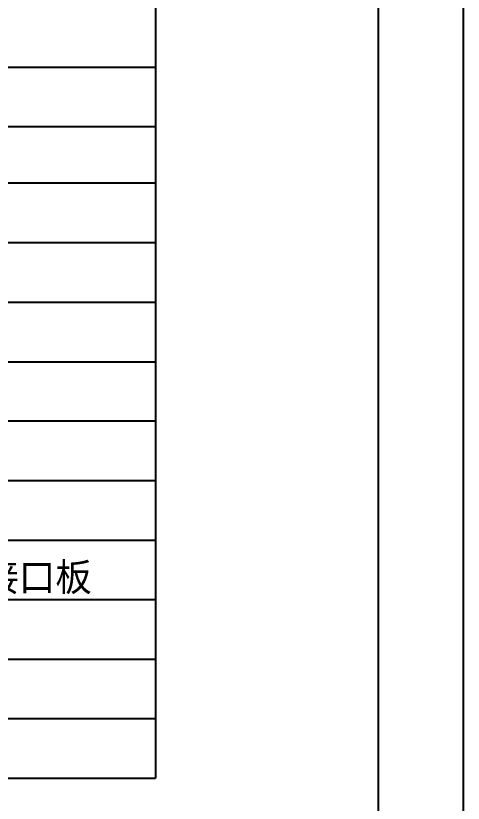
# Model space of a CAD drawing. Header units: metres. Extents: x 17 to 1264, y 17 to 859.
# Drawn here: x 1058.2 to 1207.4, y 333.4 to 596 of the extents above; entities that cross this region are included whole.
import ezdxf

# ---------------------------------------------------------------- set-up
doc = ezdxf.new("R2010")
doc.units = ezdxf.units.M
for name, color, linetype in [('LINES', 7, 'Continuous'), ('RECTS', 7, 'Continuous'), ('TEXTS', 3, 'Continuous')]:
    doc.layers.add(name, color=color, linetype=linetype)

msp = doc.modelspace()

# ---------------------------------------------------------------- linework, layer by layer
at = {"layer": 'LINES'}
for p, q in [((1179.14, 45.22), (1179.14, 830.45)), ((1104.76, 777.31), (1104.76, 341.86)), ((924.04, 578.88), (1104.76, 578.88)), ((924.04, 559.15), (1104.76, 559.15)), ((924.04, 540.29), (1104.76, 540.29)), ((924.04, 520.42), (1104.76, 520.42)), ((924.04, 500.54), (1104.76, 500.54)), ((924.04, 480.67), (1104.76, 480.67)), ((924.04, 460.94), (1104.76, 460.94)), ((924.04, 441.07), (1104.76, 441.07)), ((924.04, 421.2), (1104.76, 421.2)), ((924.04, 401.33), (1104.76, 401.33)), ((924.04, 381.46), (1104.76, 381.46)), ((924.04, 361.73), (1104.76, 361.73)), ((924.04, 341.86), (1104.76, 341.86))]:
    msp.add_line(p, q, dxfattribs=at)
at = {"layer": 'RECTS'}
msp.add_lwpolyline([(16.84, 858.82), (1207.43, 858.82), (1207.43, 16.85), (16.84, 16.85)], dxfattribs=at)

# ---------------------------------------------------------------- texts
at = {"layer": 'TEXTS'}
msp.add_text('8×STM-1/2×STM-4光接口板', height=9.36, dxfattribs=at).set_placement((926.63, 404.18))

doc.saveas('drawing.dxf')
